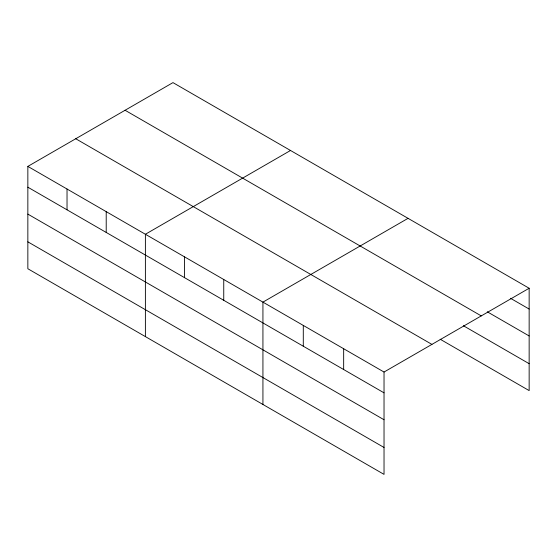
<?xml version="1.0" encoding="UTF-8"?>
<svg xmlns="http://www.w3.org/2000/svg" width="557" height="557" viewBox="0 0 557 557"><rect width="100%" height="100%" fill="white"/><g stroke="black" fill="none" stroke-linecap="round" stroke-linejoin="round"><path stroke-width="0.84" d="M384.031 419.748L384.031 372.041L27.85 166.397L27.85 268.746L384.031 474.383L384.031 419.748L27.85 214.111M440.19 339.241L529.15 390.603L529.15 288.254L172.969 82.617L27.85 166.397M290.51 150.481L145.391 234.26L145.391 336.602M408.051 218.337L262.932 302.124L262.932 404.466M384.031 372.041L529.15 288.254M510.463 298.267L529.15 309.051M487.284 311.795L529.15 335.962M125.081 110.265L481.262 315.903M463.368 325.713L529.15 363.686M75.738 138.749L431.919 344.393M27.85 187.201L384.031 392.838M27.85 241.835L384.031 447.473M343.662 348.731L343.662 369.528M303.293 325.427L303.293 346.224M223.747 279.503L223.747 300.3M184.569 256.881L184.569 277.678M106.213 211.639L106.213 232.436M67.028 189.018L67.028 209.815"/></g></svg>
